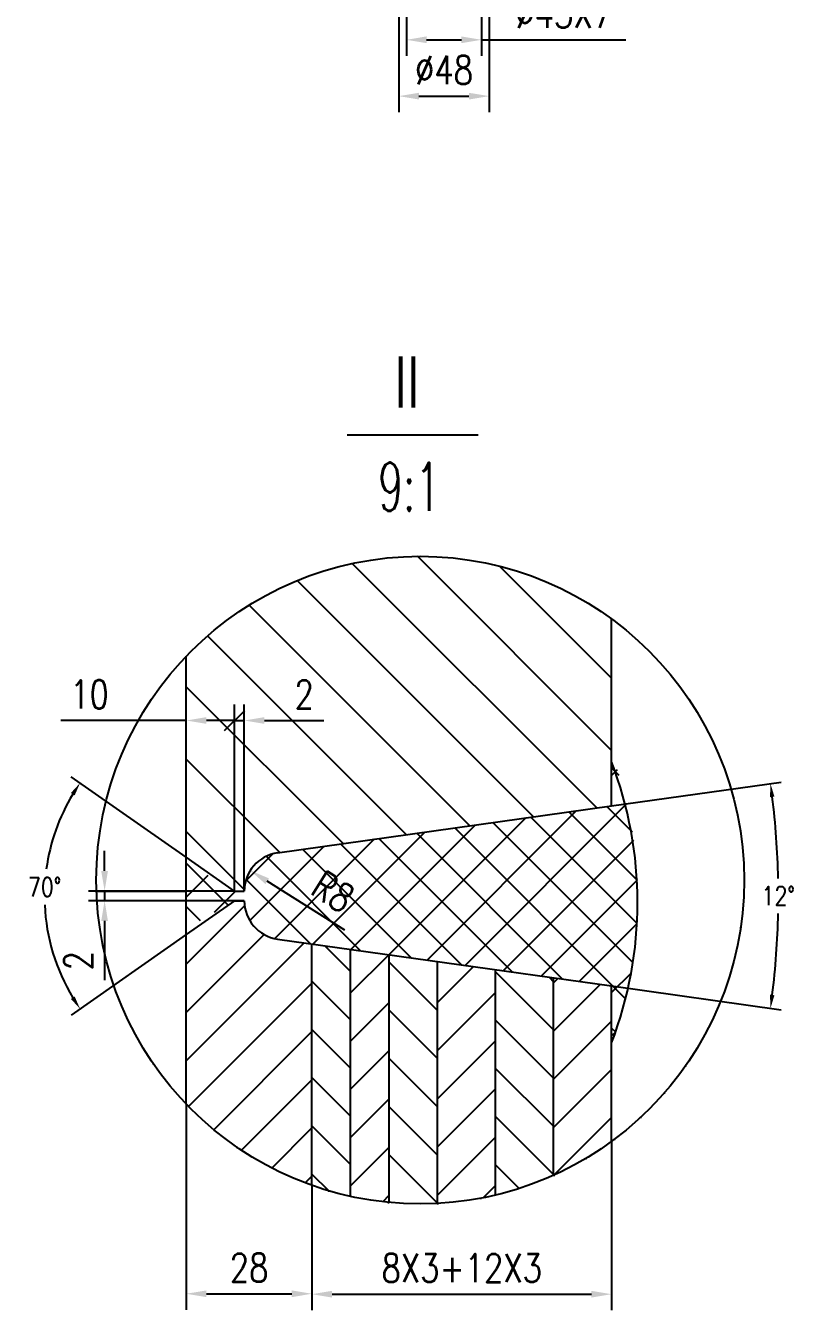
# Model space of a CAD drawing. Header units: inches. Extents: x -375 to 8535, y -150 to 12465.
# Drawn here: x 3991 to 5428, y 2190 to 4583 of the extents above; entities that cross this region are included whole.
import ezdxf
from ezdxf.enums import TextEntityAlignment as Align

# ---------------------------------------------------------------- set-up
doc = ezdxf.new("R2010")
doc.units = ezdxf.units.IN
doc.header["$LTSCALE"] = 150
doc.layers.add('11', color=3, linetype='Continuous', lineweight=15)
for name, color, linetype in [('1轮廓实线层', 7, 'Continuous'), ('5剖面线层', 2, 'Continuous'), ('7标注层', 4, 'Continuous'), ('8符号标注层', 4, 'Continuous')]:
    doc.layers.add(name, color=color, linetype=linetype)
doc.styles.add('STANDRAD', font='ROMANS.shx', dxfattribs={"width": 0.66, "height": 50, "bigfont": 'intecad.shx'})
doc.styles.add('TH_GBDIM', font='romans.shx', dxfattribs={"width": 0.8, "bigfont": 'gbcbig.shx'})
doc.dimstyles.new('TH_GBDIM', dxfattribs={"dimscale": 15, "dimtxt": 3.5, "dimasz": 2.5, "dimexe": 2, "dimexo": 0, "dimgap": 1.5, "dimtad": 1, "dimdec": 0, "dimdsep": 46, "dimtxsty": 'TH_GBDIM', "dimcen": 2.5, "dimclrd": 130, "dimclre": 130, "dimclrt": 3, "dimadec": 0, "dimazin": 0, "dimtfac": 0.714286, "dimtdec": 0, "dimtmove": 0, "dimatfit": 3, "dimfxl": 0, "dimtolj": 1, "dimtzin": 0, "dimlwd": -1, "dimlwe": -1, "dimarcsym": 0})
doc.dimstyles.new('TH_GBDIM$2', dxfattribs={"dimscale": 10, "dimtxt": 3.5, "dimasz": 2.5, "dimexe": 2, "dimexo": 0, "dimgap": 1.5, "dimtad": 1, "dimtih": 1, "dimtoh": 1, "dimdec": 1, "dimdsep": 46, "dimtxsty": 'TH_GBDIM', "dimcen": 2.5, "dimclrd": 4, "dimclre": 130, "dimclrt": 3, "dimadec": 1, "dimazin": 2, "dimtfac": 0.714286, "dimtdec": 1, "dimtmove": 0, "dimatfit": 1, "dimfxl": 0, "dimtolj": 1, "dimtzin": 0, "dimlwd": -1, "dimlwe": -1, "dimarcsym": 0})

# ---------------------------------------------------------------- blocks, each defined once
blk = doc.blocks.new('*D17')
at = {"layer": '7标注层', "color": 130}
for p, q in [((4685.5, 4655.2), (4685.5, 4421.9)), ((4853.5, 4655.2), (4853.5, 4421.9)), ((4723, 4451.9), (4816, 4451.9))]:
    blk.add_line(p, q, dxfattribs=at)
for points in [[(4723, 4458.1), (4723, 4445.6), (4685.5, 4451.9)], [(4816, 4458.1), (4816, 4445.6), (4853.5, 4451.9)]]:
    blk.add_solid(points, dxfattribs=at)
at = {"layer": 'DEFPOINTS', "color": 0}
for p in [(4685.5, 4655.2), (4853.5, 4655.2), (4853.5, 4451.9)]:
    blk.add_point(p, dxfattribs=at)
at = {"layer": '7标注层', "color": 3, "insert": (4769.5, 4500.6), "char_height": 52.5, "attachment_point": 5, "style": 'TH_GBDIM'}
blk.add_mtext('\\A1;%%c48', dxfattribs=at)
blk = doc.blocks.new('*D18')
at = {"layer": '7标注层', "color": 130}
for p, q in [((4699.5, 4655.2), (4699.5, 4526.8)), ((4839.5, 4655.2), (4839.5, 4526.8)), ((4737, 4556.8), (4802, 4556.8)), ((4839.5, 4556.8), (5108, 4556.8))]:
    blk.add_line(p, q, dxfattribs=at)
for points in [[(4737, 4563.1), (4737, 4550.6), (4699.5, 4556.8)], [(4802, 4563.1), (4802, 4550.6), (4839.5, 4556.8)]]:
    blk.add_solid(points, dxfattribs=at)
at = {"layer": 'DEFPOINTS', "color": 0}
for p in [(4699.5, 4655.2), (4839.5, 4655.2), (4839.5, 4556.8)]:
    blk.add_point(p, dxfattribs=at)
at = {"layer": '7标注层', "color": 3, "insert": (4992.5, 4605.6), "char_height": 52.5, "attachment_point": 5, "style": 'TH_GBDIM'}
blk.add_mtext('\\A1;%%c43X7', dxfattribs=at)
blk = doc.blocks.new('*D84')
at = {"layer": '1轮廓实线层', "color": 130}
for p, q in [((4289.6, 3034), (4075.5, 3183.9)), ((4289.6, 2889.9), (4075.5, 2740))]:
    blk.add_line(p, q, dxfattribs=at)
at = {"layer": '1轮廓实线层', "color": 4}
for start, end in [(148.9037, 172.156), (182.6304, 211.0963)]:
    blk.add_arc((4392.5, 2962), 367, start, end, dxfattribs=at)
for points in [[(4074.7, 3153.8), (4081.7, 3149.2), (4091.9, 3172.5)], [(4081.7, 2774.7), (4074.7, 2770.1), (4091.9, 2751.5)]]:
    blk.add_solid(points, dxfattribs=at)
at = {"layer": 'DEFPOINTS', "color": 0}
for p in [(4289.6, 3034), (4379.6, 2971), (4379.6, 2953), (4033.1, 2887.7), (4289.6, 2889.9)]:
    blk.add_point(p, dxfattribs=at)
at = {"layer": '1轮廓实线层', "color": 3, "insert": (4025.9, 2978.6), "char_height": 35, "attachment_point": 5, "style": 'TH_GBDIM'}
blk.add_mtext('\\A1;70°', dxfattribs=at)
blk = doc.blocks.new('*D85')
at = {"layer": '1轮廓实线层', "color": 130}
for p, q in [((5081.6, 3129.7), (5397.4, 3174.1)), ((5081.6, 2794.2), (5397.4, 2749.9))]:
    blk.add_line(p, q, dxfattribs=at)
at = {"layer": '1轮廓实线层', "color": 4}
for start, end in [(1.2382, 7.0476), (352.9524, 358.7618)]:
    blk.add_arc((3888.3, 2962), 1504, start, end, dxfattribs=at)
for points in [[(5376.7, 3145.9), (5385, 3147), (5377.6, 3171.3)], [(5385, 2776.9), (5376.7, 2778), (5377.6, 2752.6)]]:
    blk.add_solid(points, dxfattribs=at)
at = {"layer": 'DEFPOINTS', "color": 0}
for p in [(5081.6, 3129.7), (4459.6, 3042.3), (4459.6, 2881.7), (5390.6, 2892), (5081.6, 2794.2)]:
    blk.add_point(p, dxfattribs=at)
at = {"layer": '1轮廓实线层', "color": 3, "insert": (5392.2, 2962), "char_height": 35, "attachment_point": 5, "style": 'TH_GBDIM'}
blk.add_mtext('\\A1;12%%d{}{}', dxfattribs=at)
blk = doc.blocks.new('_Oblique')
at = {"color": 0, "linetype": 'ByBlock', "lineweight": -2}
blk.add_line((-0.5, -0.5), (0.5, 0.5), dxfattribs=at)
blk = doc.blocks.new('*D86')
at = {"layer": '1轮廓实线层', "color": 130}
for p, q in [((4289.6, 3034), (4289.6, 3318.8)), ((4379.6, 2971), (4379.6, 3318.8)), ((4289.6, 3288.8), (4055.9, 3288.8)), ((4379.6, 3288.8), (4327.1, 3288.8))]:
    blk.add_line(p, q, dxfattribs=at)
blk.add_solid([(4327.1, 3295), (4327.1, 3282.5), (4289.6, 3288.8)], dxfattribs=at)
at = {"layer": 'DEFPOINTS', "color": 0}
for p in [(4289.6, 3288.8), (4289.6, 3034), (4379.6, 2971)]:
    blk.add_point(p, dxfattribs=at)
at = {"layer": '1轮廓实线层', "color": 130, "xscale": 37.5, "yscale": 37.5, "zscale": 37.5}
blk.add_blockref('_Oblique', (4379.6, 3288.8), dxfattribs=at)
at = {"layer": '1轮廓实线层', "color": 3, "insert": (4109.4, 3337.5), "char_height": 52.5, "attachment_point": 5, "style": 'TH_GBDIM'}
blk.add_mtext('\\A1;10', dxfattribs=at)
blk = doc.blocks.new('*D87')
at = {"layer": '1轮廓实线层', "color": 130}
for p, q in [((4379.6, 3021.8), (4379.6, 3318.8)), ((4397.6, 2971), (4397.6, 3318.8)), ((4379.6, 3288.8), (4342.1, 3288.8)), ((4379.6, 3288.8), (4397.6, 3288.8)), ((4435.1, 3288.8), (4545.6, 3288.8))]:
    blk.add_line(p, q, dxfattribs=at)
blk.add_solid([(4435.1, 3295), (4435.1, 3282.5), (4397.6, 3288.8)], dxfattribs=at)
at = {"layer": 'DEFPOINTS', "color": 0}
for p in [(4397.6, 3288.8), (4379.6, 3021.8), (4397.6, 2971)]:
    blk.add_point(p, dxfattribs=at)
at = {"layer": '1轮廓实线层', "color": 130, "xscale": 37.5, "yscale": 37.5, "zscale": 37.5}
blk.add_blockref('_Oblique', (4379.6, 3288.8), dxfattribs=at)
at = {"layer": '1轮廓实线层', "color": 3, "insert": (4509.1, 3337.5), "char_height": 52.5, "attachment_point": 5, "style": 'TH_GBDIM'}
blk.add_mtext('\\A1;2', dxfattribs=at)
blk = doc.blocks.new('*D88')
at = {"layer": '1轮廓实线层', "color": 130}
for p, q in [((4137.5, 3008.5), (4137.5, 3046)), ((4379.6, 2971), (4107.5, 2971)), ((4137.5, 2971), (4137.5, 2953)), ((4379.6, 2953), (4107.5, 2953)), ((4137.5, 2915.5), (4137.5, 2805))]:
    blk.add_line(p, q, dxfattribs=at)
for points in [[(4131.2, 3008.5), (4143.7, 3008.5), (4137.5, 2971)], [(4131.2, 2915.5), (4143.7, 2915.5), (4137.5, 2953)]]:
    blk.add_solid(points, dxfattribs=at)
at = {"layer": 'DEFPOINTS', "color": 0}
for p in [(4379.6, 2971), (4137.5, 2953), (4379.6, 2953)]:
    blk.add_point(p, dxfattribs=at)
at = {"layer": '1轮廓实线层', "color": 3, "insert": (4088.7, 2841.5), "char_height": 52.5, "attachment_point": 5, "rotation": 90, "style": 'TH_GBDIM'}
blk.add_mtext('\\A1;2', dxfattribs=at)
blk = doc.blocks.new('*D89')
at = {"layer": '1轮廓实线层', "color": 130}
for p, q in [((4289.6, 2574), (4289.6, 2190.9)), ((4523.6, 2422.8), (4523.6, 2190.9)), ((4327.1, 2220.9), (4486.1, 2220.9))]:
    blk.add_line(p, q, dxfattribs=at)
for points in [[(4327.1, 2227.1), (4327.1, 2214.6), (4289.6, 2220.9)], [(4486.1, 2227.1), (4486.1, 2214.6), (4523.6, 2220.9)]]:
    blk.add_solid(points, dxfattribs=at)
at = {"layer": 'DEFPOINTS', "color": 0}
for p in [(4289.6, 2574), (4523.6, 2422.8), (4523.6, 2220.9)]:
    blk.add_point(p, dxfattribs=at)
at = {"layer": '1轮廓实线层', "color": 3, "insert": (4406.6, 2269.6), "char_height": 52.5, "attachment_point": 5, "style": 'TH_GBDIM'}
blk.add_mtext('\\A1;28{}{}', dxfattribs=at)
blk = doc.blocks.new('*D90')
at = {"layer": '1轮廓实线层', "color": 130}
for p, q in [((5081.6, 2504.7), (5081.6, 2190.1)), ((4523.6, 2220.9), (4523.6, 2190.1)), ((4561.1, 2220.1), (5044.1, 2220.1))]:
    blk.add_line(p, q, dxfattribs=at)
for points in [[(4561.1, 2226.3), (4561.1, 2213.8), (4523.6, 2220.1)], [(5044.1, 2226.3), (5044.1, 2213.8), (5081.6, 2220.1)]]:
    blk.add_solid(points, dxfattribs=at)
at = {"layer": 'DEFPOINTS', "color": 0}
for p in [(5081.6, 2504.7), (4523.6, 2220.9), (5081.6, 2220.1)]:
    blk.add_point(p, dxfattribs=at)
at = {"layer": '1轮廓实线层', "color": 3, "insert": (4802.6, 2268.8), "char_height": 52.5, "attachment_point": 5, "style": 'TH_GBDIM'}
blk.add_mtext('\\A1;8X3+12X3', dxfattribs=at)
blk = doc.blocks.new('*D91')
at = {"layer": '1轮廓实线层', "color": 130}
blk.add_line((4584.7, 2898.4), (4440.5, 2989.4), dxfattribs=at)
blk.add_solid([(4443.8, 2994.6), (4437.1, 2984.1), (4408.7, 3009.4)], dxfattribs=at)
at = {"layer": 'DEFPOINTS', "color": 0}
for p in [(4408.7, 3009.4), (4469.6, 2971)]:
    blk.add_point(p, dxfattribs=at)
at = {"layer": '1轮廓实线层', "color": 3, "insert": (4562.9, 2969.8), "char_height": 52.5, "attachment_point": 5, "rotation": 327.7587, "style": 'TH_GBDIM'}
blk.add_mtext('\\A1;R8{}{}', dxfattribs=at)

msp = doc.modelspace()

# ---------------------------------------------------------------- hatches: boundary and pattern name
at = {"layer": '5剖面线层'}
h = msp.add_hatch(dxfattribs=at)
h.set_pattern_fill('ANSI31', color=256, scale=20, angle=90, style=0)
h.set_pattern_definition([(135, (-9.44, 241.75), (-44.9013, -44.9013), [])])
h.paths.add_polyline_path([(4523.63, 2422.82, 0.0310649), (4595.63, 2402.22), (4595.63, 2862.54), (4523.63, 2872.66)], flags=0)
h.paths.add_polyline_path([(4667.63, 2852.42), (4757.63, 2839.77), (4757.63, 2389.01, 0.3985549), (5328.48, 2991.39, 1), (4121.97, 2991.39, 0.3864805), (4667.63, 2390.89)], flags=16)
h.paths.add_polyline_path([(4865.63, 2404.71), (4865.63, 2824.59), (4973.63, 2809.42), (4973.63, 2441.66, 0.2947084), (5328.48, 2991.39, 1), (4121.97, 2991.39, 0.484817)])
h = msp.add_hatch(dxfattribs=at)
h.set_pattern_fill('ANSI31', color=256, scale=30, angle=90, style=0)
h.set_pattern_definition([(135, (-9.44, 241.75), (-67.3519, -67.3519), [])])
h.paths.add_polyline_path([(5081.63, 3129.67), (5081.63, 3478.1, 0.3760747), (4289.63, 3408.74), (4289.63, 3033.97), (4379.63, 2970.96), (4397.63, 2970.96, -0.3738847), (4459.61, 3042.26)])
h = msp.add_hatch(dxfattribs=at)
h.set_pattern_fill('ANSI31', color=256, scale=20, style=0)
h.set_pattern_definition([(45, (-9.44, 241.75), (-44.9013, 44.9013), [])])
h.paths.add_polyline_path([(4523.63, 2872.66), (4459.61, 2881.66, -0.3738847), (4397.63, 2952.96), (4379.63, 2952.96), (4289.63, 2889.94), (4289.63, 2574.04, 0.1170447), (4523.63, 2422.82)])
h.paths.add_polyline_path([(4595.63, 2402.22, 0.0302328), (4667.63, 2390.89), (4667.63, 2852.42), (4595.63, 2862.54)])
h.paths.add_polyline_path([(4865.63, 2824.59), (4757.63, 2839.77), (4757.63, 2389.01, 0.0453204), (4865.63, 2404.71)])
h.paths.add_polyline_path([(4973.63, 2441.66, 0.0519607), (5081.63, 2504.68), (5081.63, 2794.24), (4973.63, 2809.42)])

# ---------------------------------------------------------------- linework, layer by layer
for p, q in [((4289.63, 2574.04), (4289.63, 3408.74)), ((4459.61, 3042.26), (5081.63, 3129.67)), ((4122.31, 2970.96), (4289.63, 2970.96)), ((4379.63, 2970.96), (4397.63, 2970.96)), ((4379.63, 2952.96), (4397.63, 2952.96)), ((4397.63, 2952.96), (4379.63, 2952.96)), ((4459.61, 2881.66), (5081.63, 2794.24)), ((4523.63, 2422.82), (4523.63, 2872.66)), ((4595.63, 2402.22), (4595.63, 2862.54)), ((4667.63, 2390.89), (4667.63, 2852.42)), ((4757.63, 2389.01), (4757.63, 2839.77)), ((4865.63, 2404.71), (4865.63, 2824.59)), ((4973.63, 2441.66), (4973.63, 2809.42)), ((5081.63, 2504.68), (5081.63, 2794.24))]:
    msp.add_line(p, q)
for centre, radius, start, end in [((4397.35, 2949.9), 732.67, 339.06085, 20.93915), ((4469.63, 2970.96), 72, 98, 180), ((4469.63, 2952.96), 72, 180, 262)]:
    msp.add_arc(centre, radius, start, end)
at = {"layer": '1轮廓实线层'}
for p, q in [((5081.63, 3129.67), (5081.63, 3478.1)), ((4379.63, 2970.96), (4289.63, 3033.97)), ((4379.63, 2952.96), (4289.63, 2889.94))]:
    msp.add_line(p, q, dxfattribs=at)
at = {"layer": '5剖面线层'}
for p, q in [((5081.63, 3200.73), (5095.15, 3187.22)), ((5092.15, 3196.67), (5081.63, 3186.16)), ((5015.91, 3120.44), (4738.01, 2842.53)), ((5109.74, 3133.44), (4808.87, 2832.57)), ((5002.21, 3118.51), (5129.23, 2991.49)), ((5073.07, 3128.47), (5119.98, 3081.56)), ((4827.84, 3094.01), (4596.28, 2862.45)), ((4921.87, 3107.22), (4667.14, 2852.49)), ((4789.62, 3088.64), (5107.22, 2771.04)), ((4860.48, 3098.59), (5120.76, 2838.32)), ((4931.35, 3108.55), (5128.6, 2911.3)), ((4639.76, 3067.57), (4454.71, 2882.52)), ((4733.8, 3080.79), (4525.42, 2872.41)), ((4647.9, 3068.72), (4896.33, 2820.28)), ((4718.76, 3078.68), (4990.37, 2807.06)), ((5122.44, 3065.32), (4879.73, 2822.61)), ((4451.06, 3040.52), (4400.07, 2989.53)), ((4545.72, 3054.36), (4407.66, 2916.3)), ((4506.17, 3048.8), (4708.25, 2846.71)), ((4577.03, 3058.76), (4802.29, 2833.5)), ((4289.51, 3022.99), (4366.9, 2945.6)), ((4438.34, 3035.8), (4614.22, 2859.93)), ((4329.58, 2999.86), (4289.63, 2959.92)), ((4400.91, 2992.42), (4520.18, 2873.15)), ((4381.5, 2970.96), (4341.45, 2930.91)), ((5129.24, 2991.3), (4950.6, 2812.65)), ((4289.63, 2942.04), (4315.66, 2916.02)), ((5128.51, 2909.74), (5021.46, 2802.69)), ((5117.26, 2817.68), (5081.63, 2782.05)), ((5081.63, 2715.8), (5088.9, 2708.53)), ((5088.88, 2708.47), (5081.63, 2701.23))]:
    msp.add_line(p, q, dxfattribs=at)
at = {"layer": '8符号标注层', "color": 7}
msp.add_line((4832.97, 3820.5), (4589.2, 3820.5), dxfattribs=at)
at = {"layer": '8符号标注层'}
msp.add_circle((4725.22, 2991.39), 603.25, dxfattribs=at)

# ---------------------------------------------------------------- texts
at = {"layer": '11', "style": 'STANDRAD', "width": 0.6}
msp.add_text('9:1', height=90, dxfattribs=at).set_placement((4704.84, 3679.14), align=Align.CENTER)
at = {"layer": '11', "insert": (4700.66, 3861.04), "char_height": 109.2, "attachment_point": 8, "style": 'STANDRAD'}
msp.add_mtext('Ⅱ', dxfattribs=at)

# ---------------------------------------------------------------- dimensions: what is measured, and where the dimension line sits
at = {"layer": '1轮廓实线层'}
dim = msp.add_linear_dim(base=(4289.63, 3288.8), p1=(4379.63, 2970.96), p2=(4289.63, 3033.97), text='10', dimstyle='TH_GBDIM', override={"dimblk1": 'Oblique', "dimsah": 1}, dxfattribs=at)
dim.commit()
dim.dimension.update_dxf_attribs({"geometry": '*D86', "text_midpoint": (4109.37, 3288.8), "dimtype": 160})
for base, p1, p2, text, override, picture, middle in [((4397.63, 3288.8), (4379.63, 3021.78), (4397.63, 2970.96), '2', {"dimblk1": 'Oblique', "dimsah": 1}, '*D87', (4509.13, 3337.55)), ((4523.63, 2220.87), (4289.63, 2574.04), (4523.63, 2422.82), '28{}{}', {"dimgap": 1.5, "dimtad": 1, "dimjust": 0, "dimdec": 0, "dimlfac": 1, "dimse1": 0, "dimse2": 0, "dimsd1": 0, "dimsd2": 0}, '*D89', (4406.63, 2269.62)), ((5081.63, 2220.05), (4523.63, 2220.87), (5081.63, 2504.68), '8X3+12X3', {"dimgap": 1.5, "dimtad": 1, "dimjust": 0, "dimdec": 0, "dimlfac": 1, "dimse1": 0, "dimse2": 0, "dimsd1": 0, "dimsd2": 0}, '*D90', (4802.63, 2268.8))]:
    dim = msp.add_linear_dim(base=base, p1=p1, p2=p2, text=text, dimstyle='TH_GBDIM', override=override, dxfattribs=at)
    dim.commit()
    dim.dimension.update_dxf_attribs({"geometry": picture, "text_midpoint": middle})
dim = msp.add_angular_dim_2l(base=(4033.07, 2887.74), line1=((4379.63, 2952.96), (4289.63, 2889.94)), line2=((4379.63, 2970.96), (4289.63, 3033.97)), dimstyle='TH_GBDIM$2', dxfattribs=at)
dim.commit()
dim.dimension.update_dxf_attribs({"geometry": '*D84', "text_midpoint": (4025.86, 2978.58), "dimtype": 162})
dim = msp.add_angular_dim_2l(base=(5390.6, 2891.98), line1=((4459.61, 2881.66), (5081.63, 2794.24)), line2=((4459.61, 3042.26), (5081.63, 3129.67)), text='12%%d{}{}', dimstyle='TH_GBDIM$2', override={"dimgap": 1.5, "dimtad": 1, "dimjust": 0, "dimse1": 0, "dimse2": 0, "dimsd1": 0, "dimsd2": 0, "dimadec": 1}, dxfattribs=at)
dim.commit()
dim.dimension.update_dxf_attribs({"geometry": '*D85', "text_midpoint": (5392.23, 2961.96)})
dim = msp.add_linear_dim(base=(4137.48, 2952.96), p1=(4379.63, 2970.96), p2=(4379.63, 2952.96), angle=90, text='2', dimstyle='TH_GBDIM', dxfattribs=at)
dim.commit()
dim.dimension.update_dxf_attribs({"geometry": '*D88', "text_midpoint": (4137.48, 2841.46), "dimtype": 160})
dim = msp.add_radius_dim(center=(4469.63, 2970.96), mpoint=(4408.74, 3009.37), text='R8{}{}', dimstyle='TH_GBDIM', override={"dimgap": 1.5, "dimtad": 1, "dimjust": 0, "dimtih": 0, "dimtoh": 0, "dimdec": 0, "dimlfac": 1, "dimse1": 0, "dimse2": 0, "dimsd1": 0, "dimsd2": 0, "dimtix": 0, "dimtofl": 1, "dimatfit": 3}, dxfattribs=at)
dim.commit()
dim.dimension.update_dxf_attribs({"geometry": '*D91', "text_midpoint": (4536.88, 2928.54), "dimtype": 164})
at = {"layer": '7标注层'}
for base, p1, p2, text, picture, middle in [((4853.51, 4451.89), (4685.51, 4655.22), (4853.51, 4655.22), '%%c48', '*D17', (4769.51, 4451.89)), ((4839.51, 4556.85), (4699.51, 4655.22), (4839.51, 4655.22), '%%c43X7', '*D18', (4992.51, 4556.85))]:
    dim = msp.add_linear_dim(base=base, p1=p1, p2=p2, text=text, dimstyle='TH_GBDIM', dxfattribs=at)
    dim.commit()
    dim.dimension.update_dxf_attribs({"geometry": picture, "text_midpoint": middle, "dimtype": 160})

doc.saveas('drawing.dxf')
